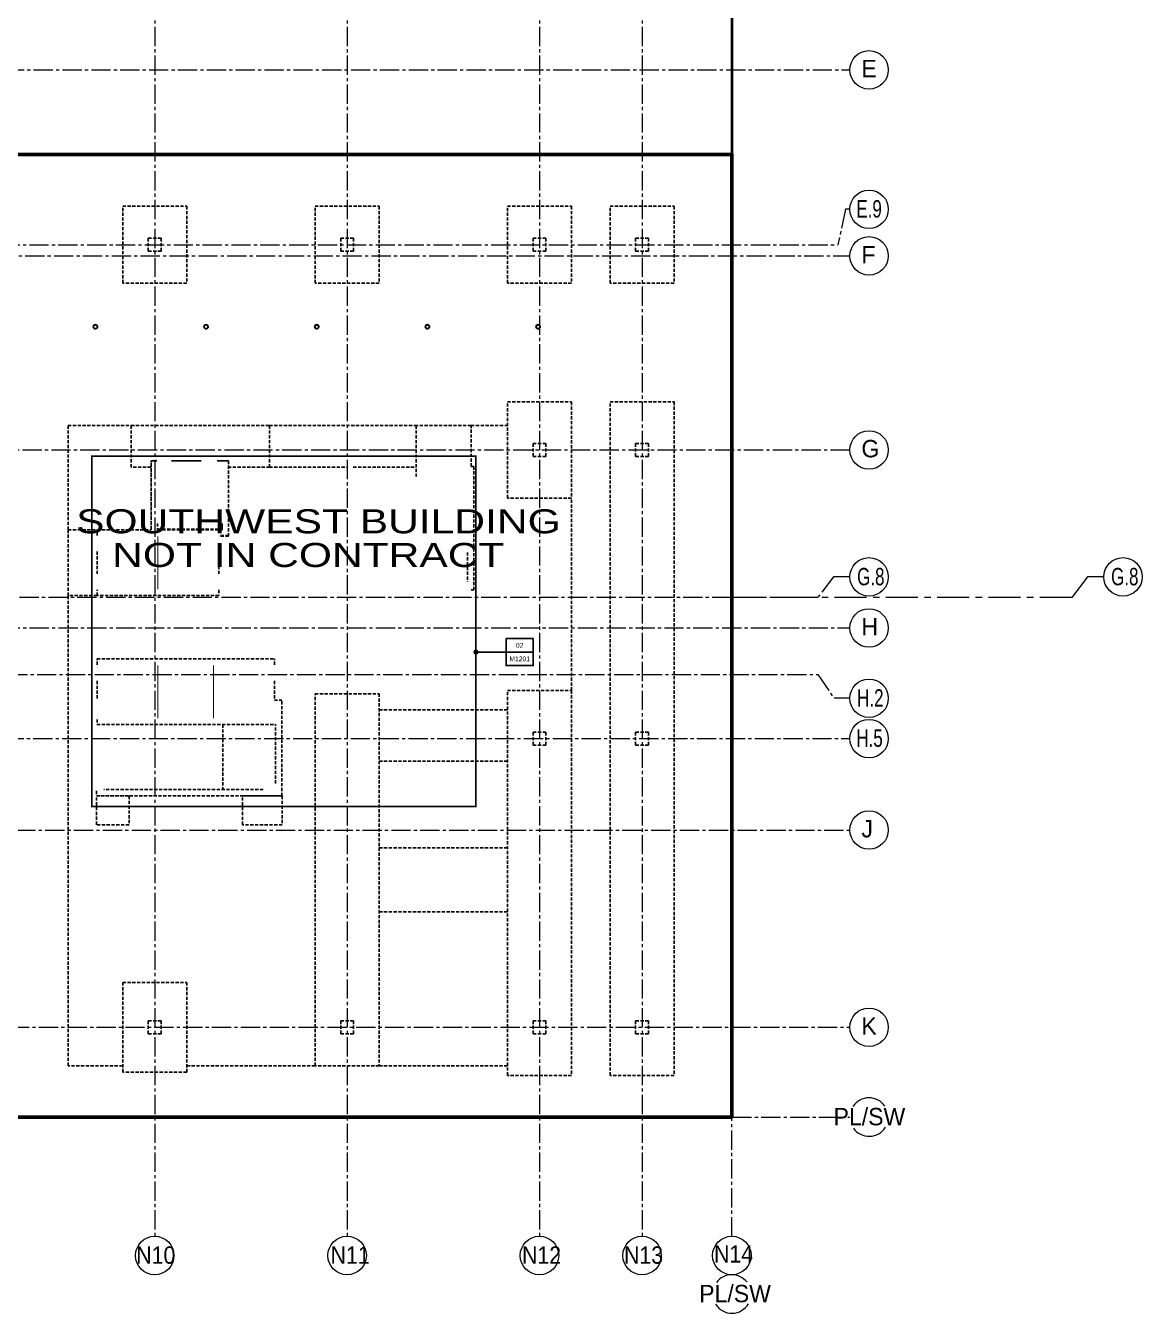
# Model space of a CAD drawing. Header units: inches. Extents: x -26012 to 27, y -11337 to 2082.
# Drawn here: x -22382 to -20293, y -2845 to -436 of the extents above; entities that cross this region are included whole.
import ezdxf
from ezdxf import colors
from ezdxf.entities.mleader import LeaderData, LeaderLine
from ezdxf.enums import TextEntityAlignment as Align
from ezdxf.math import Vec2, Vec3

# ---------------------------------------------------------------- set-up
doc = ezdxf.new("R2010")
doc.units = ezdxf.units.IN
doc.header["$LTSCALE"] = 48
doc.header["$MEASUREMENT"] = 0
for name, pattern in [('A106$0$CENTER', [2, 1.25, -0.25, 0.25, -0.25]), ('A_Column Grid$0$CENTER2', [1.125, 0.75, -0.125, 0.125, -0.125]), ('Core Callout Boundary$0$DASHED2', [0.375, 0.25, -0.125]), ('NB - 13th_Penthouse_plan$0$HIDDEN2', [0.1875, 0.125, -0.0625])]:
    doc.linetypes.add(name, pattern=pattern)
for name, color, linetype in [('A106$0$A-ANNO-WEST', 8, 'Continuous'), ('A106$0$A-GRID-GRD4-9', 8, 'Continuous'), ('A106$0$A-GRID-ID4-9', 8, 'Continuous'), ('A106$0$C-PROP', 8, 'Continuous'), ('A_Column Grid$0$A-GRID-1D1-15', 8, 'A_Column Grid$0$CENTER2'), ('A_Column Grid$0$A-GRID-GRD1-12', 8, 'A_Column Grid$0$CENTER2'), ('A_Column Grid$0$A-GRID-GRD1-15', 8, 'A_Column Grid$0$CENTER2'), ('A_Column Grid$0$A-GRID-GRD4-9', 8, 'A_Column Grid$0$CENTER2'), ('A_Column Grid$0$A-GRID-ID1-12', 8, 'A_Column Grid$0$CENTER2'), ('A_Column Grid$0$A-GRID-ID4-9', 8, 'A_Column Grid$0$CENTER2'), ('Core Callout Boundary$0$A-Detl-Iden', 6, 'Continuous'), ('Core Callout Boundary$0$M-Anno-Symb', 102, 'Continuous'), ('NB - 13th_Penthouse_plan$0$stcbeams', 1, 'NB - 13th_Penthouse_plan$0$HIDDEN2'), ('NB - 13th_Penthouse_plan$0$STCCOLS2', 1, 'NB - 13th_Penthouse_plan$0$HIDDEN2'), ('NB - 13th_Penthouse_plan$0$STDROPS', 1, 'NB - 13th_Penthouse_plan$0$HIDDEN2'), ('NB - 13th_Penthouse_plan$0$STMETAL1', 1, 'NB - 13th_Penthouse_plan$0$HIDDEN2'), ('NB - 13th_Penthouse_plan$0$STSBEAMS1', 1, 'NB - 13th_Penthouse_plan$0$HIDDEN2'), ('XREF', 8, 'Continuous')]:
    doc.layers.add(name, color=color, linetype=linetype)
doc.styles.add('A106$0$style-Arial', font='arial.ttf')
doc.styles.add('A_Column Grid$0$Style-Arial', font='arial.ttf')
doc.styles.add('Core Callout Boundary$0$MAMEP ANNO', font='arial.ttf', dxfattribs={"height": 0.101562})
doc.styles.get("Standard").update_dxf_attribs({"font": 'simplex.shx'})

# ---------------------------------------------------------------- blocks, each defined once
blk = doc.blocks.new('A106')
at = {"layer": 'A106$0$A-ANNO-WEST', "lineweight": 53, "elevation": 0, "flags": 128}
blk.add_lwpolyline([(-23093.1, -797.9), (-22682, -797.9), (-22682, -676.9), (-21061, -676.9), (-21061, -2477.9), (-22682, -2477.9), (-22682, -2347.1), (-22682, -2347.1), (-23779, -2347.1), (-23779, -2347.1), (-23837.4, -2478.9), (-25502, -2478.9), (-25502, -2298.3), (-25518.8, -2282.5), (-25684.2, -2209.3), (-25076.1, -835.9), (-24911.1, -909), (-24842, -857.4), (-24842, -676.9), (-23039.5, -676.9), (-23093.1, -797.9)], close=True, dxfattribs=at)
at = {"layer": 'A106$0$A-GRID-GRD4-9', "linetype": 'A106$0$CENTER', "lineweight": 0}
for p, q in [((-20395.4, -1467.4), (-20424.7, -1505.9)), ((-20364.9, -1467.4), (-20395.4, -1467.4)), ((-20424.7, -1505.9), (-21061, -1505.9))]:
    blk.add_line(p, q, dxfattribs=at)
at = {"layer": 'A106$0$A-GRID-ID4-9', "lineweight": 13}
blk.add_circle((-20328.9, -1467.4), 36, dxfattribs=at)
at = {"layer": 'A106$0$C-PROP', "lineweight": 40, "flags": 128}
blk.add_lwpolyline([(-25004.5, -676.9), (-24022, 1542.1), (-21061, 1542.1), (-21061, -676.9)], dxfattribs=at)
at = {"layer": 'A106$0$A-ANNO-WEST', "lineweight": 53, "style": 'A106$0$style-Arial', "width": 1.266666}
for s, p in [('SOUTHWEST BUILDING', (-21834.7, -1363.4)), ('NOT IN CONTRACT', (-21853.6, -1426.4))]:
    blk.add_text(s, height=45, dxfattribs=at).set_placement(p, align=Align.MIDDLE_CENTER)
at = {"layer": 'A106$0$A-GRID-ID4-9', "lineweight": 13, "style": 'A106$0$style-Arial', "width": 0.701538}
blk.add_text('G.8', height=32.5, dxfattribs=at).set_placement((-20351.3, -1483.1))
blk = doc.blocks.new('Core Callout Boundary$0$MLD-Callout')
at = {"color": 0, "linetype": 'Continuous', "transparency": 16777216}
blk.add_line((0.264, 0), (-0.264, 0), dxfattribs=at)
blk.add_lwpolyline([(-0.264, 0.264), (-0.264, -0.264), (0.264, -0.264), (0.264, 0.264)], close=True, dxfattribs=at)
at = {"color": 6, "transparency": 16777216, "style": 'Core Callout Boundary$0$MAMEP ANNO'}
for tag, p in [('DETAILNUMBER', (0, 0.132)), ('DRAWINGREFERENCE', (0, -0.132))]:
    blk.add_attdef(tag, text='', height=0.0938, dxfattribs=at).set_placement(p, align=Align.MIDDLE_CENTER)
blk = doc.blocks.new('Core Callout Boundary$0$MLD-Dot')
at = {"color": 0, "linetype": 'Continuous'}
for radius in [3.43, 2.68, 1.94, 1.17]:
    blk.add_circle((0, 0), radius, dxfattribs=at)
blk = doc.blocks.new('NB - 13th_Penthouse_plan')
at = {"layer": 'NB - 13th_Penthouse_plan$0$stcbeams'}
for p, q in [((-22147.8, -1379.3), (-22147.8, -1250.4)), ((-22147.8, -1250.4, 0), (-22137, -1250.4, 0)), ((-22147.8, -1377.9), (-22147.8, -1250.4)), ((-22147.8, -1250.4, 0), (-22137, -1250.4, 0)), ((-22109.5, -1250.3), (-22054, -1250.3)), ((-22024, -1250.3), (-22002.8, -1250.3)), ((-22002.8, -1250.4, 0), (-22023, -1250.4, 0)), ((-22002.8, -1250.3), (-22002.8, -1391.3)), ((-22002.8, -1250.4, 0), (-22002.8, -1389.9, 0)), ((-22135.8, -1367.3), (-22135.8, -1379.3)), ((-22135.8, -1367.3, 0), (-22135.8, -1377.9, 0)), ((-22014.8, -1367.3), (-22014.8, -1379.3)), ((-22249, -1389.9, -0.3), (-22249, -1379.3, -0.3)), ((-22249, -1379.3), (-22147.8, -1379.3)), ((-22135.8, -1379.3), (-22014.8, -1379.3)), ((-22002.8, -1389.9), (-22021.2, -1389.9)), ((-22002.8, -1391.3), (-22021.2, -1391.3)), ((-22249, -1461.9), (-22249, -1419.9, -0.3)), ((-22021, -1419.9, 0), (-22021, -1463.6, 0)), ((-22249, -1502.3), (-22249, -1491.9)), ((-22021, -1491.9), (-22021, -1502.4)), ((-22021, -1502.4), (-22249, -1502.3)), ((-21917, -1631.9, 0), (-21917, -1620.8, 0)), ((-22249, -1661.9, 0), (-22249, -1697.9, 0)), ((-21917, -1661.9, 0), (-21917, -1697.9, 0)), ((-21917, -1697.9, 0), (-21903.1, -1697.9, 0)), ((-21903.1, -1877.1, 0), (-21903.1, -1697.9, 0)), ((-22249, -1733.9, 0), (-22249, -1743.8, 0)), ((-22249, -1743.8, 0), (-21915.1, -1743.8, 0)), ((-22013.6, -1866.6), (-22013.6, -1743.8)), ((-21915.1, -1853.9, 0), (-21915.1, -1743.8, 0)), ((-22250, -1867.9, 0), (-22250, -1877, 0)), ((-21903.1, -1877.1), (-22250, -1877.1)), ((-21938, -1865.1), (-22236, -1865.1))]:
    blk.add_line(p, q, dxfattribs=at)
at = {"layer": 'NB - 13th_Penthouse_plan$0$stcbeams', "elevation": 0}
for points in [[(-22107, -1250.4), (-22053, -1250.4)], [(-22249, -1631.9), (-22249, -1620.8)]]:
    blk.add_lwpolyline(points, dxfattribs=at)
at = {"layer": 'NB - 13th_Penthouse_plan$0$stcbeams'}
for points in [[(-21549, -1260.9), (-21543.7, -1260.9), (-21543.7, -1491.9), (-21549, -1491.9)], [(-22135.8, -1377.9), (-22014.6, -1377.9), (-22014.6, -1367.3)], [(-21555.7, -1421.6), (-21555.7, -1476.1)], [(-22249, -1620.8), (-21917.2, -1620.8)]]:
    blk.add_lwpolyline(points, dxfattribs=at)
at = {"layer": 'NB - 13th_Penthouse_plan$0$STCCOLS2'}
for points in [[(-22153, -833.9), (-22129, -833.9), (-22129, -857.9), (-22153, -857.9)], [(-21793, -833.9), (-21769, -833.9), (-21769, -857.9), (-21793, -857.9)], [(-21433, -833.9), (-21409, -833.9), (-21409, -857.9), (-21433, -857.9)], [(-21241, -857.9), (-21217, -857.9), (-21217, -833.9), (-21241, -833.9)], [(-21433, -1241.9), (-21409, -1241.9), (-21409, -1217.9), (-21433, -1217.9)], [(-21241, -1241.9), (-21217, -1241.9), (-21217, -1217.9), (-21241, -1217.9)], [(-21433, -1781.9), (-21409, -1781.9), (-21409, -1757.9), (-21433, -1757.9)], [(-21241, -1781.9), (-21217, -1781.9), (-21217, -1757.9), (-21241, -1757.9)], [(-22153, -2297.9), (-22129, -2297.9), (-22129, -2321.9), (-22153, -2321.9)], [(-21793, -2297.9), (-21769, -2297.9), (-21769, -2321.9), (-21793, -2321.9)], [(-21433, -2297.9), (-21409, -2297.9), (-21409, -2321.9), (-21433, -2321.9)], [(-21241, -2297.9), (-21217, -2297.9), (-21217, -2321.9), (-21241, -2321.9)]]:
    blk.add_lwpolyline(points, close=True, dxfattribs=at)
at = {"layer": 'NB - 13th_Penthouse_plan$0$STDROPS'}
for p, q in [((-21926.4, -1184.3, 0), (-21651.7, -1184.3)), ((-21549, -1184.3), (-21481, -1184.3)), ((-21926.4, -1262.3, 0), (-21779.5, -1262.3, 0)), ((-21769.5, -1262.3, 0), (-21651.7, -1262.3)), ((-21361, -1679.9), (-21361, -1319.9)), ((-21481, -1715.9), (-21721, -1715.9)), ((-21481, -1811.9), (-21721, -1811.9)), ((-21721, -1974.2), (-21481, -1974.2)), ((-21721, -2094.2), (-21481, -2094.2))]:
    blk.add_line(p, q, dxfattribs=at)
for points in [[(-22201, -917.9), (-22201, -773.9), (-22081, -773.9), (-22081, -917.9)], [(-21841, -917.9), (-21841, -773.9), (-21721, -773.9), (-21721, -917.9)], [(-21481, -917.9), (-21481, -773.9), (-21361, -773.9), (-21361, -917.9)], [(-21289, -917.9), (-21289, -773.9), (-21169, -773.9), (-21169, -917.9)], [(-21481, -1319.9), (-21481, -1139.9), (-21361, -1139.9), (-21361, -1319.9)], [(-21289, -2399.9), (-21289, -1139.9), (-21169, -1139.9), (-21169, -2399.9)], [(-21841, -1685.9), (-21721, -1685.9), (-21721, -2381.9), (-21841, -2381.9)], [(-21481, -2399.9), (-21481, -1679.9), (-21361, -1679.9), (-21361, -2399.9)], [(-21977, -1877.1), (-21902.3, -1877.1), (-21902.3, -1931), (-21977, -1931)], [(-22201, -2393.9), (-22201, -2225.9), (-22081, -2225.9), (-22081, -2393.9)]]:
    blk.add_lwpolyline(points, close=True, dxfattribs=at)
for points in [[(-22303.2, -1379.3), (-22303.2, -1184.3), (-22185.1, -1184.3)], [(-21549, -1260.9), (-21549, -1184.3), (-21651.7, -1184.3), (-21651.7, -1279.6)], [(-22249, -1502.3), (-22303.2, -1502.3), (-22303.2, -1379.3), (-22249, -1379.3)], [(-22201, -2381.9), (-22303.2, -2381.9), (-22303.2, -1502.3)], [(-21841, -2381.9), (-22081, -2381.9)], [(-21481, -2381.9), (-21721, -2381.9)]]:
    blk.add_lwpolyline(points, dxfattribs=at)
at = {"layer": 'NB - 13th_Penthouse_plan$0$STDROPS', "elevation": 0}
blk.add_lwpolyline([(-22148.3, -1262.3), (-22185.1, -1262.3), (-22185.1, -1184.3), (-21926, -1184.3), (-21926, -1262.3), (-22002.9, -1262.3)], dxfattribs=at)
blk.add_lwpolyline([(-22250, -1877.1), (-22189, -1877.1), (-22189, -1930.9), (-22250, -1930.9)], close=True, dxfattribs=at)
at = {"layer": 'NB - 13th_Penthouse_plan$0$STMETAL1', "linetype": 'Continuous'}
for centre, radius in [((-22252.1, -999.5), 4), ((-22252.1, -999.5), 3.5), ((-22045, -999.5), 4), ((-22045, -999.5), 3.5), ((-21837.8, -999.5), 4), ((-21837.8, -999.5), 3.5), ((-21630.7, -999.5), 4), ((-21630.7, -999.5), 3.5), ((-21423.5, -999.5), 4), ((-21423.5, -999.5), 3.5)]:
    blk.add_circle(centre, radius, dxfattribs=at)
at = {"layer": 'NB - 13th_Penthouse_plan$0$STSBEAMS1', "linetype": 'Continuous', "ltscale": 0.4, "const_width": 2, "elevation": 0}
for points in [[(-22135.1, -1490.4), (-22135.1, -1391.3)], [(-22135.2, -1731.8), (-22135.2, -1632.8)], [(-22031.2, -1731.8), (-22031.1, -1632.8)]]:
    blk.add_lwpolyline(points, dxfattribs=at)
blk = doc.blocks.new('A_Column Grid')
at = {"layer": 'A_Column Grid$0$A-GRID-1D1-15', "linetype": 'Continuous', "lineweight": 13}
for centre in [(-20804.2, -518.9), (-20804.2, -866.9), (-20804.2, -1229.9), (-20804.2, -1562.9), (-20804.2, -1940.9), (-20804.2, -2309.9), (-22141, -2736.9), (-21781, -2736.9), (-21421, -2736.9), (-21229, -2736.9), (-21061, -2736.9)]:
    blk.add_circle(centre, 36, dxfattribs=at)
for centre, start, end in [((-20804.2, -2477.9), 34.0743, 146.7799), ((-20804.2, -2477.9), 215.4208, 328.5678), ((-21061, -2808.9), 37.8687, 143.0333), ((-21061, -2808.9), 212.3948, 329.5263)]:
    blk.add_arc(centre, 36, start, end, dxfattribs=at)
at = {"layer": 'A_Column Grid$0$A-GRID-GRD1-12', "lineweight": 0}
for p, q in [((-20848.3, -779.7), (-20862.7, -845.9)), ((-20840.2, -779.7), (-20848.3, -779.7)), ((-25183.5, -845.9), (-20862.7, -845.9)), ((-23495.3, -1649.9), (-20900, -1649.9)), ((-20900, -1649.9), (-20869.8, -1694.4)), ((-20840.2, -1694.4), (-20869.8, -1694.4)), ((-25554.2, -1769.9), (-20840.2, -1769.9))]:
    blk.add_line(p, q, dxfattribs=at)
at = {"layer": 'A_Column Grid$0$A-GRID-GRD1-15', "lineweight": 0}
for p, q in [((-22141, 1667.7), (-22141, -2700.9)), ((-21781, 1667.7), (-21781, -2700.9)), ((-21421, 1667.7), (-21421, -2700.9)), ((-21229, 1667.7), (-21229, -2700.9)), ((-21061, -2700.9), (-21061, 1666.9)), ((-24743.6, -518.9), (-20840.2, -518.9)), ((-25083.4, -866.9), (-20840.2, -866.9)), ((-25412.4, -1229.9), (-20840.2, -1229.9)), ((-25399.2, -1562.9), (-20840.2, -1562.9)), ((-25532.1, -1940.9), (-20840.2, -1940.9)), ((-25543.9, -2309.9), (-20840.2, -2309.9)), ((-25865.9, -2477.9), (-20840.2, -2477.9))]:
    blk.add_line(p, q, dxfattribs=at)
at = {"layer": 'A_Column Grid$0$A-GRID-GRD4-9', "lineweight": 0}
for p, q in [((-20870.7, -1467.4), (-20900, -1505.9)), ((-20840.2, -1467.4), (-20870.7, -1467.4)), ((-20900, -1505.9), (-23431.6, -1505.9))]:
    blk.add_line(p, q, dxfattribs=at)
at = {"layer": 'A_Column Grid$0$A-GRID-ID1-12', "linetype": 'Continuous', "lineweight": 13}
for centre in [(-20804.2, -779.7), (-20804.2, -1694.4), (-20804.2, -1769.9)]:
    blk.add_circle(centre, 36, dxfattribs=at)
at = {"layer": 'A_Column Grid$0$A-GRID-ID4-9', "linetype": 'Continuous', "lineweight": 13}
blk.add_circle((-20804.2, -1467.4), 36, dxfattribs=at)
at = {"layer": 'A_Column Grid$0$A-GRID-1D1-15', "linetype": 'Continuous', "lineweight": 13, "style": 'A_Column Grid$0$Style-Arial', "width": 0.95}
for s, p in [('E', (-20818.5, -532.7)), ('F', (-20818.5, -880.7)), ('G', (-20818.5, -1243.7)), ('H', (-20818.5, -1576.7)), ('J', (-20818.5, -1954.7)), ('K', (-20818.5, -2323.7)), ('PL/SW', (-21122.1, -2824.3))]:
    blk.add_text(s, height=32.5, dxfattribs=at).set_placement(p)
at = {"layer": 'A_Column Grid$0$A-GRID-1D1-15', "lineweight": 13, "style": 'A_Column Grid$0$Style-Arial', "width": 0.95}
blk.add_text('PL/SW', height=32.5, dxfattribs=at).set_placement((-20870.6, -2493.3))
at = {"layer": 'A_Column Grid$0$A-GRID-1D1-15', "linetype": 'Continuous', "lineweight": 13, "style": 'A_Column Grid$0$Style-Arial', "width": 0.876923}
for s, p in [('N10', (-22139, -2752.3)), ('N11', (-21775.3, -2752.3)), ('N12', (-21417.1, -2752.3)), ('N13', (-21226.2, -2752.3)), ('N14', (-21057.8, -2750.1))]:
    blk.add_text(s, height=32.5, dxfattribs=at).set_placement(p, align=Align.CENTER)
at = {"layer": 'A_Column Grid$0$A-GRID-ID1-12', "linetype": 'Continuous', "lineweight": 13, "style": 'A_Column Grid$0$Style-Arial', "width": 0.701538}
for s, p in [('E.9', (-20828.1, -795.1)), ('H.2', (-20826.6, -1710.1)), ('H.5', (-20828.1, -1785.3))]:
    blk.add_text(s, height=32.5, dxfattribs=at).set_placement(p)
at = {"layer": 'A_Column Grid$0$A-GRID-ID4-9', "linetype": 'Continuous', "lineweight": 13, "style": 'A_Column Grid$0$Style-Arial', "width": 0.701538}
blk.add_text('G.8', height=32.5, dxfattribs=at).set_placement((-20826.6, -1483.1))
blk = doc.blocks.new('Core Callout Boundary')
at = {"layer": 'Core Callout Boundary$0$A-Detl-Iden', "linetype": 'Core Callout Boundary$0$DASHED2', "const_width": 3, "flags": 128}
blk.add_lwpolyline([(-22258.5, -1241.5), (-21540, -1241.5), (-21540, -1896.9), (-22258.5, -1896.9)], close=True, dxfattribs=at)
at = {"layer": 'Core Callout Boundary$0$M-Anno-Symb'}
ml = blk.add_multileader_block('Standard', dxfattribs=at)
ml.set_content('Core Callout Boundary$0$MLD-Callout', color=256, scale=96)
ml.set_attribute('DETAILNUMBER', '02', width=0)
ml.set_attribute('DRAWINGREFERENCE', 'M1201', width=0)
ml.set_leader_properties(color=256, linetype='Continuous')
ml.set_arrow_properties(name='Core Callout Boundary$0$MLD-Dot')
ml.build(insert=Vec2(0, 0))
ml.multileader.update_dxf_attribs({"has_dogleg": 0, "text_right_attachment_type": 3, "dogleg_length": 3.84, "arrow_head_size": 1, "scale": 96})
ctx = ml.context
ctx.base_point, ctx.scale, ctx.char_height, ctx.arrow_head_size, ctx.landing_gap_size, ctx.plane_origin = Vec3(-21483.3, -1608.1), 96, 7.5, 1, 3.75, Vec3(-21540, -1608.1)
ctx.right_attachment = 3
notes = []
notes.append((ctx, [(0, (1, 1, 0), (-21852.3, -1608.1), (1, 0), 369, [(0, [(-21540, -1608.1), (-21504.4, -1608.1)], 0, [])])]))
ctx.block.insert = Vec3(-21458, -1608.1)
for ctx, leaders in notes:
    for number, flags, end, landing, length, lines in leaders:
        leader = LeaderData()
        leader.index, (leader.has_last_leader_line, leader.has_dogleg_vector, leader.attachment_direction) = number, flags
        leader.last_leader_point, leader.dogleg_vector, leader.dogleg_length = Vec3(end), Vec3(landing), length
        for number, points, colour, breaks in lines:
            line = LeaderLine()
            line.index, line.vertices, line.color, line.breaks = number, Vec3.list(points), colors.encode_raw_color(colour), breaks
            leader.lines.append(line)
        ctx.leaders.append(leader)

msp = doc.modelspace()

# ---------------------------------------------------------------- block references
at = {"layer": 'XREF'}
for name in ['A_Column Grid', 'A106', 'NB - 13th_Penthouse_plan', 'Core Callout Boundary']:
    msp.add_blockref(name, (0, 0), dxfattribs=at)

doc.saveas('drawing.dxf')
